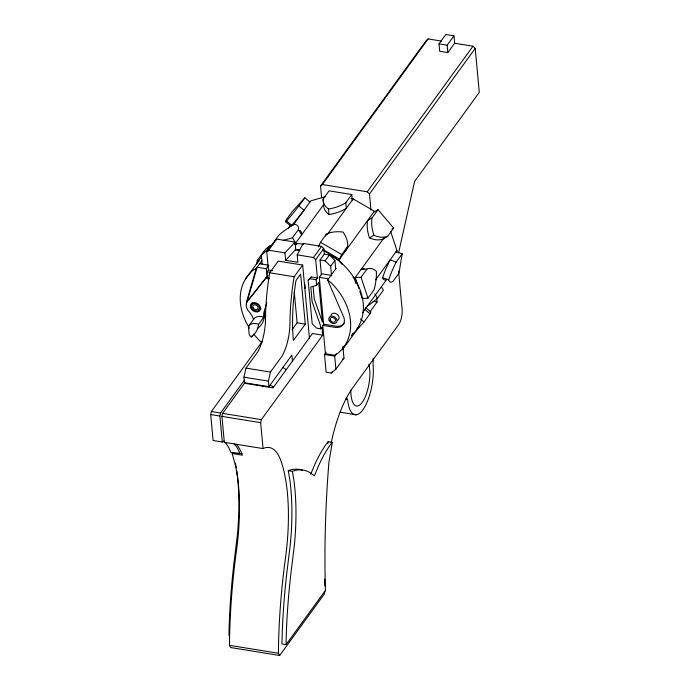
<?xml version="1.0" encoding="UTF-8"?>
<svg xmlns="http://www.w3.org/2000/svg" width="690" height="690" viewBox="0 0 690 690"><rect width="100%" height="100%" fill="white"/><g stroke="black" fill="none" stroke-linecap="round" stroke-linejoin="round"><path stroke-width="1.03" d="M228.951 635.369L228.977 633.248A292.457 105.717 -80.8 0 1 234.824 556.019L237.343 535.397A135.145 48.852 -80.8 0 0 236.756 470.761M325.007 590.994L324.222 594.133L279.657 655.5L230.727 647.556L229.477 645.331L229.589 636.585A301.323 108.917 -80.8 0 1 235.618 557.02L236.532 550.266A126.27 45.644 -80.8 0 0 237.507 476.721L235.782 466.656L232.176 453.511L239.663 453.408M279.657 655.5L278.406 653.275L278.527 644.529A301.323 108.917 -80.8 0 1 284.547 564.963L285.462 558.21A126.27 45.644 -80.8 0 0 282.469 465.491L281.115 461.463A68.034 24.59 -80.8 0 0 263.071 448.595L224.328 442.307L221.921 416.381L222.603 413.362L244.476 383.243L273.016 387.875L312.51 333.494L322.704 335.15L321.954 327.051L320.678 328.802L316.598 328.147L312.182 323.774L308.137 280.252L311.285 276.983L317.4 277.975L315.701 259.69L313.493 257.508L297.183 254.852L297.864 262.26L285.634 260.277L284.944 252.868L295.053 242.087L276.707 239.111L274.836 240.629M286.031 644.641L286.065 642.519A292.457 105.717 -80.8 0 1 291.913 565.291L294.432 544.669A135.145 48.852 -80.8 0 0 293.845 480.033L292.362 471.382L288.282 470.727L289.765 479.369A135.145 48.852 -80.8 0 1 290.352 544.005L287.834 564.636A292.457 105.717 -80.8 0 0 281.986 641.855L281.96 643.986L286.031 644.641L325.473 590.338L325.249 583.24A499.612 180.59 -80.8 0 1 327.664 478.92L328.837 462.852L332.27 442.325L328.19 441.66L327.258 442.833A100.136 36.199 -80.8 0 0 314.028 466.268L310.716 474.142M373.247 358.136L373.092 364.415A33.232 12.015 -80.8 0 1 362.923 409.739A33.232 12.015 -80.8 0 1 347.613 399.501A28.273 10.221 -80.8 0 0 346.268 397.863M263.701 317.288A9.988 7.564 36 0 0 253.523 319.418L248.426 326.439L249.038 332.873A4.175 3.157 36 0 0 251.376 336.953A31.179 23.633 36 0 0 258.612 324.3L263.701 317.288L263.796 312.743L266.823 302.832M256.646 264.27L257.284 260.415L265.59 249.159L270.256 245.355L266.012 251.203L261.346 255.007L262.235 264.649M396.603 252.523L396.94 250.496L390.687 231.573M402.166 253.868L398.984 273.137L393.041 281.322A32.404 7.504 -70.1 0 1 388.686 279.873L382.605 277.673A32.404 7.504 -70.1 0 1 390.143 259.845L396.224 262.053L402.166 253.868L396.086 251.66M327.767 443.705L328.19 441.66M224.129 441.255A68.034 24.59 -80.8 0 0 222.292 441.98L213.115 440.487L210.709 414.561L211.39 411.533L262.278 341.464M222.292 441.98L219.886 416.044L220.567 413.025L244.433 380.156M292.448 361.474L291.861 355.117L268.928 386.702L244.467 382.726L243.958 377.171L245.985 368.106L257.698 351.978A30.386 10.98 -80.8 0 0 265.512 318.987A110.762 40.037 -80.8 0 1 269.712 272.783L278.199 261.087L302.669 265.055L309.474 338.445M268.928 386.702L268.41 381.139L270.446 372.074L282.158 355.954A30.386 10.98 -80.8 0 0 289.973 322.954A110.762 40.037 -80.8 0 1 294.164 276.75L302.669 265.055M263.071 448.595L260.665 422.668L261.338 419.649L322.704 335.15M398.544 252.98L414.569 181.496L479.291 92.374L475.212 48.395L472.995 46.213L454.65 43.228L447.853 52.587L439.703 51.267L439.013 43.858L445.809 34.5L453.96 35.828L454.65 43.228M261.933 260.604L256.266 268.401L246.632 301.513A11.075 8.392 36 0 0 246.503 303.85M318.297 246.865L320.488 242.294L326.439 234.108A32.404 20.942 25.6 0 1 343.016 232.047A32.404 20.942 25.6 0 1 347.7 246.364L345.509 250.936A32.404 20.942 25.6 0 0 345.561 249.806M325.559 235.937L326.439 234.108M347.7 246.364L341.757 254.55L339.566 259.13L322.929 249.53M297.183 254.852L303.212 243.415L321.557 246.39L323.765 248.581L324.283 254.136L320.039 259.983L321.419 274.853M245.459 279.071L258.198 261.527M298.934 205.965L304.04 210.209A32.404 1.82 -50.3 0 1 291.767 225.302L286.661 221.059A32.404 1.82 -50.3 0 0 298.934 205.965L304.877 197.78L309.983 202.023M269.531 278.415L267.711 277.337L267.194 271.782L268.47 270.023L266.771 251.738L278.838 235.178A32.404 10.773 -29.8 0 1 294.587 224.181A32.404 10.773 -29.8 0 1 298.442 229.563L301.565 234.997A32.404 10.773 -29.8 0 0 300.607 231.09M266.771 251.738L268.634 250.22L276.707 239.111M288.23 228.364L290.757 224.888M321.635 197.849L320.54 186.05L426.273 40.451L428.145 38.925L441.393 41.081M320.54 186.05L322.403 184.532L428.145 38.925M293.31 224.983L310.828 200.85L325.283 196.71M267.082 277.242L266.288 268.729L268.841 265.219M283.211 240.405L292.5 237.748L298.442 229.563M351.762 194.528L345.811 202.713L346.328 208.276A32.404 17.604 -5.3 0 1 329.044 214.616A32.404 17.604 -5.3 0 1 323.645 204.585L323.127 199.03L329.078 190.845L351.762 194.528L352.271 200.083M253.523 319.418L252.212 316.158L249.452 312.122A10.022 7.599 36 0 1 248.348 300.271L267.91 275.431L250.047 297.933A10.022 7.599 36 0 0 248.745 299.434M323.645 204.585L294.768 244.355L296.829 244.691M447.853 52.587L447.163 45.178L453.96 35.828M251.376 336.953L252.566 335.314M327.405 234.333L353.125 198.918L374.385 211.175L338.721 260.294L342.119 264.296M313.493 257.508L321.557 246.39M315.701 259.69L323.765 248.581M322.403 184.532L367.261 191.82L472.995 46.213M370.961 210.088L369.469 194.002L475.212 48.395M308.137 280.252L311.285 276.983M320.039 259.983L325.137 260.811L329.38 254.964L334.909 260.415L335.702 269.005M320.678 328.802L320.332 325.102L312.156 301.884L310.776 287.066L316.641 285.281L316.123 279.726L317.4 277.975M336.116 268.298L327.629 279.993L331.071 282.771A59.797 45.316 36 0 1 337.626 353.47L334.598 355.195L325.43 353.703L322.799 325.37L323.645 324.197L319.298 277.337L321.851 273.827L331.019 275.319M316.641 285.281L318.763 282.357L322.454 322.178L314.278 298.96L313.096 286.264M331.554 275.905L330.665 266.262L334.909 260.415M372.057 217.842L377.999 209.657L393.636 228.062L387.694 236.256L383.235 238.938A32.404 20.131 58.9 0 1 369.469 237.921A32.404 20.131 58.9 0 1 367.598 220.533L372.057 217.842A32.404 20.131 58.9 0 0 373.928 235.238L369.469 237.921M292.112 329.699L297.114 322.799L294.259 291.948M305.273 324.128L293.379 340.498A104.112 37.631 -80.8 0 1 295.639 282.788L296.001 280.494L300.633 274.12L305.273 324.128L297.114 322.799M356.005 283.685L354.358 278.7L384.425 237.3M358.826 288.489L355.203 277.535L361.051 277.268L367.002 269.083A32.404 15.335 87.4 0 1 376.404 271.351A32.404 15.335 87.4 0 1 373.911 289.99L367.968 298.175L362.121 298.442L359.809 291.473M375.636 279.829L396.94 250.496M342.878 346.302L343.974 358.11L335.901 369.219L331.235 373.023L326.137 372.195L324.49 354.47L326.129 352.211M362.5 312.803L386.331 279.985M335.901 369.219L334.685 356.126L336.323 353.866M367.425 305.929A32.404 10.773 -29.8 0 0 377.43 298.365L383.373 290.18L381.294 286.557M353.168 333.313L351.391 335.763L364.035 321.954L369.978 313.769A32.404 1.82 -50.3 0 0 370.211 312.035M342.404 349.787L359.438 326.344M370.159 311.578L377.094 302.022L376.8 298.805M331.235 373.023L332.477 371.315M332.27 442.325L331.329 443.489A100.136 36.199 -80.8 0 0 318.099 466.932L314.381 475.79L310.491 472.978A137.905 49.844 -80.8 0 0 293.198 471.046L292.362 471.382M304.877 197.78L292.232 211.597L286.281 219.782A32.404 1.82 -50.3 0 0 286.661 221.059M285.634 260.277L295.743 249.495L295.053 242.087M342.413 359.378L343.974 358.11M373.54 212.347L377.999 209.657M391.851 229.14L393.636 228.062M256.266 268.401L253.247 270.135A59.797 45.316 36 0 0 249.521 328.164M288.282 470.727L289.127 470.382A137.905 49.844 -80.8 0 1 302.358 470.27M367.002 269.083L361.155 269.35A32.404 15.335 87.4 0 1 364.286 268.729M223.457 441.152A68.034 24.59 -80.8 0 1 230.124 450.587L230.753 452.261L242.018 453.718M295.268 249.944L299.288 250.116M439.013 43.858L447.163 45.178M351.063 198.582L353.125 198.918M295.743 249.495L299.822 250.16M324.283 254.136L329.38 254.964M268.634 250.22L284.944 252.868M266.012 251.203L268.048 251.54M259.664 263.727L267.824 265.055M266.288 268.729L257.12 267.237L247.477 300.348A11.075 8.392 36 0 0 247.313 301.884M319.298 277.337L328.474 278.82M268.47 270.023L272.541 270.687M267.194 271.782L270.247 272.274M310.008 278.734L316.123 279.726M269.712 272.783L294.164 276.75M373.023 301.358L377.094 302.022M323.645 324.197L335.883 326.18A11.075 8.392 36 0 0 344.276 322.989M263.675 315.761L265.71 316.098M322.799 325.37L335.03 327.353A11.075 8.392 36 0 0 343.793 317.297L327.629 279.993M324.49 354.47L334.685 356.126M245.985 368.106L270.446 372.074M243.958 377.171L268.41 381.139M345.483 399.156L347.613 399.501M340.256 412.197L356.213 414.794M211.39 411.533L220.567 413.025M222.603 413.362L261.338 419.649M210.709 414.561L219.886 416.044M221.921 416.381L260.665 422.668M232.176 453.511L242.371 455.167A68.034 24.59 -80.8 0 0 236.187 444.239M229.477 645.331L278.406 653.275M257.284 260.415L259.311 261.148M320.488 242.294L341.757 254.55M331.321 256.033L338.721 260.294M266.211 277.768L268.677 279.295M261.864 342.499L259.802 340.826A59.797 45.316 36 0 1 253.635 333.943M285.539 221.688L290.645 225.932M370.728 311.863L365.622 307.619A32.404 1.82 -50.3 0 1 365.364 308.654M369.978 313.769L364.881 309.525A32.404 1.82 -50.3 0 0 365.148 309.06M360.387 318.927L364.035 321.954M367.261 191.82L369.469 194.002M325.137 260.811L330.665 266.262M352.995 277.104L354.358 278.7M374.834 293.837L377.43 298.365M292.5 237.748L295.622 243.182M239.93 453.753L239.301 452.071A68.034 24.59 -80.8 0 0 234.143 443.911M361.051 277.268L367.968 298.175M235.437 463.059L236.256 467.837M398.544 271.015L402.106 309.353A11.075 4.002 -80.8 0 1 398.716 324.464L352.763 387.746A84.016 30.369 -80.8 0 0 331.217 442.825M323.127 199.03A32.404 17.604 -5.3 0 0 328.526 209.061L329.044 214.616M324.636 579.014L324.852 586M264.649 311.57L264.158 318.28A31.179 23.633 36 0 1 257.318 328.759M351.477 198.323A17.561 13.308 36 0 1 353.858 199.695M304.463 283.305A12.187 9.237 36 0 1 304.954 288.584M385.494 279.855A32.404 7.504 -70.1 0 1 382.605 277.673M388.686 279.873A32.404 7.504 -70.1 0 1 396.224 262.053M291.767 225.302A32.404 1.82 -50.3 0 1 290.74 225.233M387.694 236.256A32.404 20.131 58.9 0 1 373.928 235.238M299.658 230.357A32.404 10.773 -29.8 0 1 300.167 230.702M345.811 202.713A32.404 17.604 -5.3 0 1 328.526 209.061M263.226 252.23A32.404 7.504 -70.1 0 1 263.744 251.902M368.891 364.251A24.392 8.815 -80.8 0 1 362.44 402.063A24.392 8.815 -80.8 0 1 350.813 390.109M257.223 263.235A59.797 45.316 36 0 1 261.338 257.146M294.371 243.475A59.797 45.316 36 0 1 303.54 244.269M324.49 251.255A59.797 45.316 36 0 1 356.351 329.665M260.673 307.43A4.433 3.364 36 0 1 259.889 307.887M330.984 315.321A4.433 3.364 36 0 1 337.238 314.381A4.433 3.364 36 0 1 337.358 320.462M261.044 308.784A5.555 4.209 36 0 1 258.862 309.62M252.014 304.083A5.555 4.209 36 0 1 252.074 302.91M248.426 326.439A9.988 7.564 36 0 1 258.612 324.3M282.788 367.546A7.754 5.874 36 0 1 286.143 369.745M262.304 386.805A7.754 5.874 36 0 1 263.313 385.65M270.049 385.089A7.754 5.874 36 0 1 273.404 387.288M252.92 307.473A2.881 2.182 36 0 0 257.456 309.267A2.881 2.182 36 0 0 255.895 305.049A2.881 2.182 36 0 0 252.92 307.473M251.565 307.585A4.433 3.364 36 0 0 258.552 310.353A4.433 3.364 36 0 0 256.145 303.85A4.433 3.364 36 0 0 251.565 307.585M329.044 320.169A4.433 3.364 36 0 0 336.03 322.937A4.433 3.364 36 0 0 333.624 316.434A4.433 3.364 36 0 0 329.044 320.169M330.398 320.057A2.881 2.182 36 0 0 334.926 321.851A2.881 2.182 36 0 0 333.365 317.633A2.881 2.182 36 0 0 330.398 320.057M250.599 307.654A5.555 4.209 36 0 0 259.345 311.13A5.555 4.209 36 0 0 256.326 302.988A5.555 4.209 36 0 0 250.599 307.654"/></g></svg>
